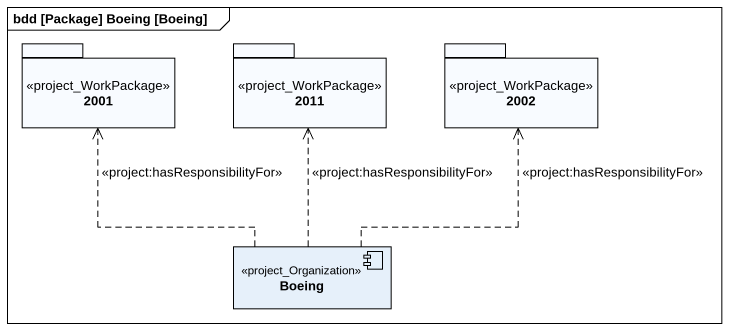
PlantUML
@startuml
mainframe bdd [Package] Boeing [Boeing]
package "2001" as p2001 <<project_WorkPackage>> {
}
package "2011" as p2011 <<project_WorkPackage>> {
}
package "2002" as p2002 <<project_WorkPackage>> {
}
component Boeing <<project_Organization>>
Boeing .up.> p2001 : <<project:hasResponsibilityFor>>
Boeing .up.> p2011 : <<project:hasResponsibilityFor>>
Boeing .up.> p2002 : <<project:hasResponsibilityFor>>
@enduml
